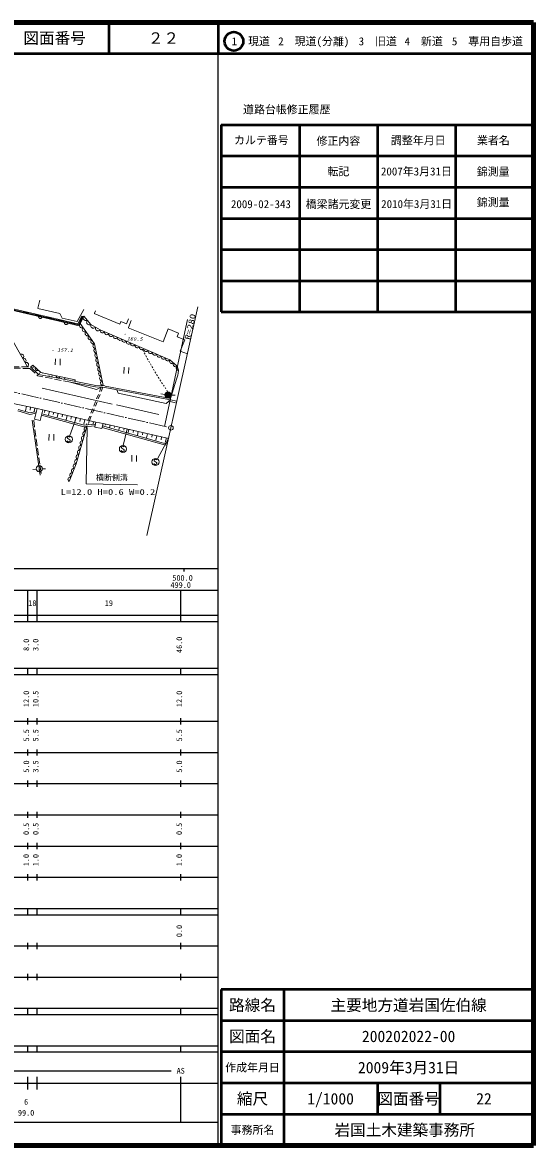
# Model space of a CAD drawing. Units: millimetres, scale not verified. Extents: x 40000 to 680000, y 20000 to 380000.
# Drawn here: x 516331 to 680000, y 20000 to 380000 of the extents above; entities that cross this region are included whole.
import ezdxf
from ezdxf.enums import TextEntityAlignment as Align

# ---------------------------------------------------------------- set-up
doc = ezdxf.new("R2010")
doc.units = ezdxf.units.MM
doc.header["$LTSCALE"] = 1000
for name, pattern in [('USER1', [1, 0.5, -0.5]), ('USER2', [3, 2.25, -0.75]), ('USER3', [2.5, 1.5, -1]), ('USER4', [7.000001, 5.508197, -0.688525, 0.114754, -0.688525])]:
    doc.linetypes.add(name, pattern=pattern)
for name, color, linetype, lineweight in [('M-TTL', 2, 'Continuous', 140), ('M-TTL-BAND', 7, 'Continuous', 25), ('M-TTL-FRAM', 2, 'Continuous', 50), ('M-TTL-LINE', 7, 'Continuous', 50), ('S-BGD', 1, 'Continuous', 13), ('S-BGD-HTXT', 6, 'Continuous', 13), ('S-BMK', 3, 'USER4', 13)]:
    doc.layers.add(name, color=color, linetype=linetype, lineweight=lineweight)
doc.layers.add('M-TTL-TXT', color=7, linetype='Continuous')
doc.styles.add('ＭＳ ゴシック', font='')
doc.styles.get('ＭＳ ゴシック').set_extended_font_data('MS Gothic')

# ---------------------------------------------------------------- blocks, each defined once
blk = doc.blocks.new('BUHIN64')
at = {"layer": 'S-BGD'}
blk.add_lwpolyline([(2, 777), (-177, 719), (-329, 627), (-500, 476), (-594, 305), (-653, 122), (-653, -119), (-595, -301), (-503, -473), (-332, -625), (-181, -715), (-2, -777)], dxfattribs=at)
blk = doc.blocks.new('BUHIN65')
at = {"layer": 'S-BGD'}
blk.add_lwpolyline([(143, -876), (333, -778), (487, -645), (652, -443), (726, -233), (758, -16), (714, 256), (615, 451), (478, 626), (258, 766), (70, 839), (-143, 876)], dxfattribs=at)
blk = doc.blocks.new('BUHIN66')
at = {"layer": 'S-BGD'}
blk.add_lwpolyline([(437, -742), (575, -586), (667, -412), (746, -171), (738, 45), (691, 252), (556, 482), (398, 624), (212, 735), (-36, 783), (-231, 784), (-437, 742)], dxfattribs=at)
blk = doc.blocks.new('BUHIN67')
at = {"layer": 'S-BGD'}
blk.add_lwpolyline([(454, -609), (560, -459), (624, -297), (670, -78), (643, 110), (582, 287), (441, 476), (289, 585), (116, 664), (-107, 683), (-278, 665), (-454, 609)], dxfattribs=at)
blk = doc.blocks.new('BUHIN68')
at = {"layer": 'S-BGD'}
blk.add_lwpolyline([(256, -732), (405, -618), (517, -481), (628, -282), (660, -90), (655, 101), (575, 328), (460, 481), (316, 611), (105, 698), (-67, 732), (-256, 732)], dxfattribs=at)
blk = doc.blocks.new('BUHIN70')
at = {"layer": 'S-BGD'}
blk.add_lwpolyline([(76, -788), (252, -711), (396, -602), (555, -432), (633, -249), (674, -58), (650, 186), (573, 366), (462, 530), (274, 667), (111, 743), (-76, 788)], dxfattribs=at)
blk = doc.blocks.new('BUHIN71')
at = {"layer": 'S-BGD'}
blk.add_lwpolyline([(-241, -719), (-57, -721), (112, -681), (317, -594), (456, -465), (567, -314), (641, -91), (644, 96), (611, 284), (499, 477), (387, 606), (241, 719)], dxfattribs=at)
blk = doc.blocks.new('BUHIN72')
at = {"layer": 'S-BGD'}
blk.add_lwpolyline([(-563, -540), (-396, -629), (-223, -674), (5, -692), (194, -641), (366, -556), (541, -389), (632, -220), (691, -34), (682, 195), (642, 367), (563, 540)], dxfattribs=at)
blk = doc.blocks.new('BUHIN73')
at = {"layer": 'S-BGD'}
blk.add_lwpolyline([(-594, -476), (-440, -577), (-276, -636), (-55, -674), (132, -640), (308, -573), (492, -425), (596, -269), (669, -93), (681, 131), (656, 301), (594, 476)], dxfattribs=at)
blk = doc.blocks.new('BUHIN93')
at = {"layer": 'S-BGD'}
blk.add_lwpolyline([(-438, 411), (-308, 478), (-176, 514), (-2, 533), (143, 495), (275, 429), (411, 302), (485, 175), (532, 32), (527, -145), (499, -279), (438, -411)], dxfattribs=at)
blk = doc.blocks.new('BUHIN122')
at = {"layer": 'S-BGD'}
for p, q in [((-133, 1252), (-1174, -456)), ((137, -1255), (1178, 453))]:
    blk.add_line(p, q, dxfattribs=at)
blk = doc.blocks.new('BUHIN126')
at = {"layer": 'S-BGD'}
blk.add_lwpolyline([(-690, -448), (-672, -540), (-620, -619), (-528, -701), (-376, -794), (-228, -838), (-75, -830), (55, -761), (129, -651), (169, -574), (189, -452), (153, -356), (-193, 279), (-198, 404), (-163, 550), (-81, 662), (10, 735), (133, 781), (312, 733), (538, 595), (627, 520), (693, 419), (727, 298), (727, 143)], dxfattribs=at)
blk.add_circle((0, 0), 1144, dxfattribs=at)
blk = doc.blocks.new('BUHIN129')
at = {"layer": 'S-BGD'}
blk.add_line((-518, -850), (518, 850), dxfattribs=at)
blk.add_circle((0, 0), 995, dxfattribs=at)
blk = doc.blocks.new('BUHIN131')
at = {"layer": 'S-BGD'}
for radius in [995, 880, 765, 645, 530, 390, 270, 155, 30]:
    blk.add_circle((0, 0), radius, dxfattribs=at)
blk = doc.blocks.new('BUHIN132')
at = {"layer": 'S-BGD'}
blk.add_circle((0, 0), 22.5, dxfattribs=at)
at = {"layer": 'S-BMK', "linetype": 'Continuous'}
blk.add_circle((0, 0), 746, dxfattribs=at)

msp = doc.modelspace()

# ---------------------------------------------------------------- hatches: boundary and pattern name
at = {"layer": 'S-BGD'}
for points in [[(516650, 287430), (518504, 287003), (518437, 286710), (516582, 287138)], [(520359, 286575), (522214, 286148), (522147, 285856), (520292, 286283)], [(524069, 285721), (525923, 285293), (525856, 285001), (524001, 285428)], [(527778, 284866), (529633, 284439), (529566, 284146), (527711, 284574)], [(534484, 284133), (535371, 285851), (535638, 285713), (534751, 283995)], [(531488, 284011), (533343, 283584), (533275, 283292), (531420, 283719)]]:
    msp.add_hatch(color=256, dxfattribs=at).paths.add_polyline_path(points)

# ---------------------------------------------------------------- linework, layer by layer
at = {"layer": 'M-TTL'}
for p, q in [((680000, 380000), (40000, 380000)), ((680000, 20000), (680000, 380000)), ((40000, 20000), (680000, 20000))]:
    msp.add_line(p, q, dxfattribs=at)
at = {"layer": 'M-TTL-BAND'}
for p, q in [((579000, 20000), (579000, 370000)), ((40000, 205000), (579000, 205000)), ((568000, 205000), (568000, 204000)), ((68000, 198000), (579000, 198000)), ((518000, 188000), (518000, 198000)), ((521000, 188000), (521000, 198000)), ((567000, 188000), (567000, 198000)), ((40000, 190000), (579000, 190000)), ((40000, 188000), (579000, 188000)), ((40000, 173000), (579000, 173000)), ((518000, 171000), (518000, 173000)), ((521000, 171000), (521000, 173000)), ((567000, 171000), (567000, 173000)), ((40000, 171000), (579000, 171000)), ((40000, 156000), (579000, 156000)), ((518000, 155000), (518000, 157000)), ((521000, 155000), (521000, 157000)), ((567000, 155000), (567000, 157000)), ((46000, 146000), (579000, 146000)), ((518000, 145000), (518000, 147000)), ((521000, 145000), (521000, 147000)), ((567000, 145000), (567000, 147000)), ((518000, 135000), (518000, 137000)), ((521000, 135000), (521000, 137000)), ((567000, 135000), (567000, 137000)), ((52000, 136000), (579000, 136000)), ((46000, 126000), (579000, 126000)), ((518000, 125000), (518000, 127000)), ((521000, 125000), (521000, 127000)), ((567000, 125000), (567000, 127000)), ((52000, 116000), (579000, 116000)), ((518000, 115000), (518000, 117000)), ((521000, 115000), (521000, 117000)), ((567000, 115000), (567000, 117000)), ((46000, 106000), (579000, 106000)), ((518000, 105000), (518000, 107000)), ((521000, 105000), (521000, 107000)), ((567000, 105000), (567000, 107000)), ((40000, 96000), (579000, 96000)), ((40000, 94000), (579000, 94000)), ((518000, 94000), (518000, 96000)), ((521000, 94000), (521000, 96000)), ((567000, 94000), (567000, 96000)), ((49000, 84000), (579000, 84000)), ((518000, 83000), (518000, 85000)), ((521000, 83000), (521000, 85000)), ((567000, 83000), (567000, 85000)), ((40000, 74000), (579000, 74000)), ((518000, 73000), (518000, 75000)), ((521000, 73000), (521000, 75000)), ((567000, 73000), (567000, 75000)), ((40000, 64000), (579000, 64000)), ((40000, 62000), (579000, 62000)), ((518000, 62000), (518000, 64000)), ((521000, 62000), (521000, 64000)), ((567000, 62000), (567000, 64000)), ((40000, 52000), (579000, 52000)), ((518000, 50000), (518000, 52000)), ((521000, 50000), (521000, 52000)), ((567000, 50000), (567000, 52000)), ((40000, 50000), (579000, 50000)), ((71000, 44000), (564000, 44000)), ((40000, 40000), (579000, 40000)), ((518000, 38000), (518000, 42000)), ((521000, 38000), (521000, 42000)), ((567000, 27500), (567000, 42000)), ((68000, 27500), (579000, 27500))]:
    msp.add_line(p, q, dxfattribs=at)
at = {"layer": 'M-TTL-FRAM'}
for p, q in [((580000, 347197), (580000, 287197)), ((580000, 347197), (680000, 347197)), ((580000, 287197), (680000, 287197)), ((680000, 70000), (580000, 70000)), ((580000, 70000), (580000, 20000))]:
    msp.add_line(p, q, dxfattribs=at)
at = {"layer": 'M-TTL-LINE'}
for p, q in [((543997, 380000), (543997, 370000)), ((579000, 380000), (579000, 370000)), ((40000, 370000), (680000, 370000)), ((605000, 347197), (605000, 287197)), ((630000, 347197), (630000, 287197)), ((655000, 347197), (655000, 287197)), ((580000, 337197), (680000, 337197)), ((580000, 327197), (680000, 327197)), ((580000, 317197), (680000, 317197)), ((580000, 307197), (680000, 307197)), ((580000, 297197), (680000, 297197)), ((600000, 70000), (600000, 20000)), ((680000, 60000), (580000, 60000)), ((680000, 50000), (580000, 50000)), ((680000, 40000), (580000, 40000)), ((630000, 40000), (630000, 30000)), ((650000, 40000), (650000, 30000)), ((680000, 30000), (580000, 30000))]:
    msp.add_line(p, q, dxfattribs=at)
msp.add_circle((584031, 373958), 3000, dxfattribs=at)
at = {"layer": 'S-BGD'}
for p, q in [((509163, 288847), (534269, 283063)), ((509231, 289139), (534109, 283407)), ((509685, 288522), (534444, 282727)), ((521292, 288331), (528265, 286740)), ((521897, 291035), (521294, 288392)), ((533827, 284131), (535952, 288041)), ((572511, 288805), (556199, 215514)), ((517982, 269628), (507929, 287157)), ((528265, 286740), (529027, 285226)), ((529027, 285226), (533827, 284131)), ((534109, 283407), (535371, 285851)), ((534269, 283063), (535638, 285713)), ((534444, 282727), (535973, 285905)), ((535371, 285851), (535638, 285713)), ((535973, 285905), (538220, 283155)), ((539318, 286675), (547479, 283259)), ((539711, 287582), (539382, 286796)), ((549606, 283366), (550294, 285011)), ((551143, 284420), (550273, 282237)), ((561862, 250526), (569155, 284775)), ((534802, 283450), (539401, 277006)), ((538220, 283155), (541219, 281457)), ((541219, 281457), (563551, 271853)), ((547479, 283259), (547834, 284108)), ((547834, 284108), (549606, 283366)), ((550208, 282116), (561387, 277658)), ((561387, 277658), (563028, 281774)), ((563028, 281774), (566352, 280449)), ((565866, 279231), (566352, 280449)), ((565866, 279231), (568300, 278260)), ((566867, 274667), (568300, 278260)), ((539401, 277006), (542124, 263628)), ((566867, 274667), (569161, 273753)), ((518957, 269612), (519647, 270144)), ((519647, 270144), (522243, 267778)), ((563551, 271853), (565900, 269828)), ((518939, 269614), (521482, 267177)), ((521482, 267177), (531803, 265186)), ((522243, 267778), (533218, 265396)), ((565700, 265656), (566094, 266892)), ((565900, 269828), (566340, 268534)), ((566094, 266892), (566232, 267588)), ((566232, 267588), (566340, 268534)), ((539747, 263168), (531709, 264695)), ((531803, 265186), (539805, 263666)), ((532038, 264595), (540063, 262379)), ((533218, 265396), (533206, 264902)), ((542706, 263040), (539747, 263168)), ((539805, 263666), (542728, 263540)), ((540063, 262379), (541557, 263096)), ((563699, 259029), (542706, 263040)), ((542781, 263433), (563774, 259422)), ((563774, 259422), (565700, 265656)), ((522619, 262739), (545062, 257679)), ((546569, 262280), (546967, 261147)), ((546967, 261147), (562325, 257866)), ((561911, 260723), (560624, 260908)), ((563721, 259048), (563774, 259422)), ((563900, 260556), (565200, 260525)), ((512771, 258007), (521000, 256236)), ((514911, 255973), (518748, 254884)), ((517571, 256974), (517264, 255545)), ((518943, 256679), (518742, 255748)), ((520314, 256384), (520075, 255274)), ((521000, 256236), (520228, 252803)), ((522809, 255829), (521000, 256236)), ((522038, 252396), (522809, 255829)), ((522809, 255829), (539828, 251895)), ((523518, 255665), (523369, 255018)), ((546463, 257403), (559983, 254316)), ((562325, 257866), (563721, 259048)), ((565780, 258562), (563699, 259029)), ((518727, 254371), (514809, 255483)), ((520151, 254647), (518727, 254371)), ((518748, 254884), (520178, 255161)), ((519437, 252549), (522046, 234864)), ((520611, 254507), (520151, 254647)), ((520178, 255161), (520721, 254996)), ((520228, 252803), (522038, 252396)), ((536004, 250416), (522423, 254111)), ((522533, 254599), (536051, 250922)), ((524937, 255338), (524675, 254204)), ((526355, 255010), (526190, 254297)), ((527773, 254682), (527486, 253439)), ((529191, 254354), (529011, 253575)), ((530610, 254026), (530297, 252674)), ((533622, 253475), (531542, 247610)), ((532028, 253698), (531833, 252854)), ((533446, 253370), (533108, 251909)), ((534864, 253042), (534654, 252133)), ((536282, 252715), (535930, 251189)), ((537701, 252387), (537542, 251701)), ((539119, 252059), (538943, 251299)), ((536965, 250458), (533489, 238479)), ((539595, 250715), (536004, 250416)), ((539696, 251225), (536051, 250922)), ((539828, 251895), (539505, 250259)), ((539505, 250259), (541798, 249805)), ((542121, 251442), (539828, 251895)), ((541798, 249805), (542121, 251442)), ((561414, 244693), (541875, 250194)), ((541972, 250686), (561510, 245185)), ((542121, 251442), (563157, 246643)), ((542873, 251270), (542786, 250888)), ((544375, 250928), (544214, 250219)), ((545878, 250585), (545771, 250116)), ((547380, 250242), (547186, 249389)), ((549846, 249764), (548611, 244433)), ((548883, 249899), (548756, 249344)), ((550385, 249556), (550158, 248559)), ((551888, 249214), (551741, 248572)), ((553390, 248871), (553130, 247729)), ((554893, 248528), (554727, 247799)), ((556395, 248185), (556102, 246899)), ((557898, 247843), (557712, 247027)), ((559400, 247500), (559074, 246069)), ((563080, 246632), (559554, 240153)), ((560903, 247157), (560697, 246255)), ((561510, 245185), (562771, 245043)), ((562406, 246814), (562062, 245310)), ((562662, 244553), (561414, 244693)), ((533489, 238479), (531277, 232805)), ((520692, 236838), (519699, 236720)), ((522685, 236958), (523685, 236960))]:
    msp.add_line(p, q, dxfattribs=at)
at = {"layer": 'S-BGD', "linetype": 'USER1'}
for p, q in [((554834, 274940), (559249, 267120)), ((559249, 267120), (563474, 260714))]:
    msp.add_line(p, q, dxfattribs=at)
at = {"layer": 'S-BGD', "linetype": 'USER2'}
for p, q in [((518737, 269115), (509963, 269174)), ((510008, 269673), (518939, 269614)), ((518737, 269115), (521270, 266709)), ((531709, 264695), (521270, 266709)), ((539723, 263173), (542706, 263040)), ((563173, 258583), (565661, 258025)), ((519920, 252477), (522405, 234674))]:
    msp.add_line(p, q, dxfattribs=at)
at = {"layer": 'S-BGD', "linetype": 'USER3'}
for p, q in [((541562, 263091), (536720, 250978)), ((542091, 263067), (537277, 251024))]:
    msp.add_line(p, q, dxfattribs=at)
at = {"layer": 'S-BGD'}
for points in [[(521389, 268557), (521260, 268487), (521128, 268449), (520955, 268429), (520809, 268464), (520676, 268528), (520539, 268654), (520463, 268780), (520414, 268922), (520416, 269098), (520442, 269233), (520502, 269365)], [(528317, 266460), (528241, 266335), (528146, 266236), (528006, 266131), (527862, 266089), (527715, 266078), (527533, 266117), (527405, 266188), (527291, 266286), (527205, 266440), (527159, 266570), (527144, 266714)], [(565900, 269828), (565768, 269729), (565668, 269609), (565568, 269434), (565539, 269265), (565542, 269096), (565611, 268896), (565711, 268760), (565837, 268644), (566022, 268566), (566174, 268535), (566340, 268534)]]:
    msp.add_lwpolyline(points, dxfattribs=at)
for centre in [(519680, 269438), (520725, 268485), (521770, 267533), (522769, 267579), (524813, 266673), (525812, 266719), (528855, 265859), (529854, 265905), (532897, 265045)]:
    msp.add_circle(centre, 49.8, dxfattribs=at)
for centre, start, end in [((526811, 266765), 143.27011, 12.23796), ((530853, 265952), 224.30227, 291.20579)]:
    msp.add_arc(centre, 49.8, start, end, dxfattribs=at)
at = {"layer": 'S-BGD-HTXT'}
for p, q in [((537056, 250196), (536722, 232136)), ((536722, 232136), (553197, 231746))]:
    msp.add_line(p, q, dxfattribs=at)
at = {"layer": 'S-BMK'}
msp.add_line((468299, 271795), (563152, 250232), dxfattribs=at)

# ---------------------------------------------------------------- block references
at = {"rotation": 210}
for name, p in [('BUHIN93', (522065, 285625)), ('BUHIN65', (536535, 285218)), ('BUHIN65', (537658, 283842)), ('BUHIN93', (530317, 283693)), ('BUHIN70', (535262, 282805)), ('BUHIN70', (536182, 281517)), ('BUHIN70', (537102, 280228)), ('BUHIN66', (538970, 282731)), ('BUHIN66', (540469, 281882)), ('BUHIN67', (541917, 281157)), ('BUHIN67', (543313, 280557)), ('BUHIN70', (538021, 278939)), ('BUHIN70', (538941, 277650)), ('BUHIN67', (544708, 279957)), ('BUHIN67', (546104, 279356)), ('BUHIN67', (547500, 278756)), ('BUHIN67', (548896, 278156)), ('BUHIN67', (550291, 277556)), ('BUHIN67', (551687, 276955)), ('BUHIN64', (516049, 272999)), ('BUHIN71', (539552, 276262)), ('BUHIN71', (539855, 274776)), ('BUHIN71', (540157, 273290)), ('BUHIN67', (553083, 276355)), ('BUHIN67', (554479, 275755)), ('BUHIN67', (555874, 275155)), ('BUHIN67', (557270, 274554)), ('BUHIN67', (558666, 273954)), ('BUHIN67', (560062, 273354)), ('BUHIN64', (516822, 271651)), ('BUHIN64', (517596, 270302)), ('BUHIN122', (527620, 271194)), ('BUHIN71', (540460, 271803)), ('BUHIN71', (540762, 270317)), ('BUHIN122', (549593, 268470)), ('BUHIN67', (561457, 272753)), ('BUHIN67', (562853, 272153)), ('BUHIN68', (564138, 271347)), ('BUHIN68', (565313, 270335)), ('BUHIN71', (541065, 268830)), ('BUHIN71', (541367, 267344)), ('BUHIN71', (541670, 265858)), ('BUHIN71', (541972, 264371)), ('BUHIN131', (562901, 260580)), ('BUHIN122', (525578, 247001)), ('BUHIN72', (536314, 248212)), ('BUHIN72', (536748, 249709)), ('BUHIN132', (563884, 250066)), ('BUHIN126', (531195, 246379)), ('BUHIN72', (535444, 245217)), ('BUHIN72', (535879, 246715)), ('BUHIN126', (548506, 243275)), ('BUHIN72', (534141, 240725)), ('BUHIN72', (534575, 242222)), ('BUHIN72', (535010, 243720)), ('BUHIN122', (552108, 240251)), ('BUHIN129', (521685, 236956)), ('BUHIN73', (533212, 237770)), ('BUHIN72', (533706, 239228)), ('BUHIN126', (558937, 239110)), ('BUHIN73', (531553, 233514)), ('BUHIN73', (532106, 234933)), ('BUHIN73', (532659, 236351))]:
    msp.add_blockref(name, p, dxfattribs=at)

# ---------------------------------------------------------------- texts
at = {"layer": 'M-TTL-BAND', "style": 'ＭＳ ゴシック'}
for s, p in [('500.0', (567601, 200501)), ('499.0', (567000, 198195)), ('18', (519500, 192405)), ('19', (544000, 192405)), ('AS', (567000, 42500)), ('6', (517500, 32523)), ('99.0', (517500, 29033))]:
    msp.add_text(s, height=1833, dxfattribs=at).set_placement(p, align=Align.BOTTOM_CENTER)
for s, p in [('8.0', (519000, 180500)), ('3.0', (522000, 180500)), ('46.0', (568000, 180500)), ('12.0', (519000, 163174)), ('10.5', (522000, 163174)), ('12.0', (568000, 163174)), ('5.5', (519000, 151500)), ('5.5', (522000, 151500)), ('5.5', (568000, 151500)), ('5.0', (519000, 141500)), ('3.5', (522000, 141500)), ('5.0', (568000, 141500)), ('0.5', (519000, 121500)), ('0.5', (522000, 121500)), ('0.5', (568000, 121500)), ('1.0', (519000, 111500)), ('1.0', (522000, 111500)), ('1.0', (568000, 111500)), ('0.0', (568000, 88764))]:
    msp.add_text(s, height=1833, rotation=90, dxfattribs=at).set_placement(p, align=Align.BOTTOM_CENTER)
at = {"layer": 'M-TTL-TXT', "style": 'ＭＳ ゴシック'}
for s, height, p in [('図面番号', 3666, (526622, 375000)), ('２２', 3666, (561497, 375000)), ('1\u3000現道', 2566, (589448, 373958)), ('2\u3000現道(分離)', 2566, (609619, 373958)), ('3\u3000旧道', 2566, (630121, 373958)), ('4\u3000新道', 2566, (644824, 373958)), ('5\u3000専用自歩道', 2566, (665228, 373958)), ('道路台帳修正履歴', 2566, (600968, 352113)), ('カルテ番号', 2566, (592839, 342277)), ('修正内容', 2566, (617509, 342023)), ('調整年月日', 2566, (643089, 342197)), ('業者名', 2566, (667134, 342197)), ('転記', 2566, (617500, 332245)), ('2007年3月31日', 2566, (642500, 332245)), ('錦測量', 2566, (667077, 332189)), ('錦測量', 2566, (667076, 322358)), ('2009-02-343', 2566, (592701, 321760)), ('橋梁諸元変更', 2566, (617557, 321760)), ('2010年3月31日', 2566, (642582, 321798)), ('路線名', 3666, (590000, 65000)), ('路線名', 3666, (590000, 65000)), ('主要地方道岩国佐伯線', 3666, (640000, 65000)), ('図面名', 3666, (590000, 55000)), ('図面名', 3666, (590000, 55000)), ('200202022-00', 3666, (640000, 55000)), ('2009年3月31日', 3666, (640000, 45000)), ('作成年月日', 2566, (590000, 45000)), ('作成年月日', 2566, (590000, 45000)), ('縮尺', 3666, (590000, 35000)), ('縮尺', 3666, (590000, 35000)), ('1/1000', 3666, (615000, 35000)), ('図面番号', 3666, (640000, 35000)), ('図面番号', 3666, (640000, 35000)), ('22', 3666, (664125, 35000)), ('事務所名', 2566, (590000, 25000)), ('事務所名', 2566, (590000, 25000)), ('岩国土木建築事務所 ', 3666, (640000, 25000))]:
    msp.add_text(s, height=height, dxfattribs=at).set_placement(p, align=Align.MIDDLE_CENTER)
at = {"layer": 'S-BGD', "style": 'ＭＳ ゴシック', "width": 1.35}
msp.add_text('R=280', height=1833, rotation=77.4, dxfattribs=at).set_placement((570534, 278049), align=Align.BOTTOM_LEFT)
at = {"layer": 'S-BGD', "style": 'ＭＳ ゴシック', "oblique": 15}
for p in [(548252, 279157), (525151, 273906)]:
    msp.add_text('・', height=1100, rotation=358.6, dxfattribs=at).set_placement(p, align=Align.BOTTOM_LEFT)
at = {"layer": 'S-BGD', "style": 'ＭＳ ゴシック', "oblique": 15, "width": 1.35}
for s, p in [('160.5', (549745, 277748)), ('157.1', (527445, 274157))]:
    msp.add_text(s, height=1100, rotation=358.6, dxfattribs=at).set_placement(p, align=Align.BOTTOM_LEFT)
at = {"layer": 'S-BGD-HTXT', "style": 'ＭＳ ゴシック'}
msp.add_text('横断側溝', height=1833, dxfattribs=at).set_placement((539830, 232647), align=Align.BOTTOM_LEFT)
at = {"layer": 'S-BGD-HTXT', "style": 'ＭＳ ゴシック', "width": 1.35}
msp.add_text('L=12.0 H=0.6 W=0.2', height=1833, dxfattribs=at).set_placement((528567, 228029), align=Align.BOTTOM_LEFT)

doc.saveas('drawing.dxf')
